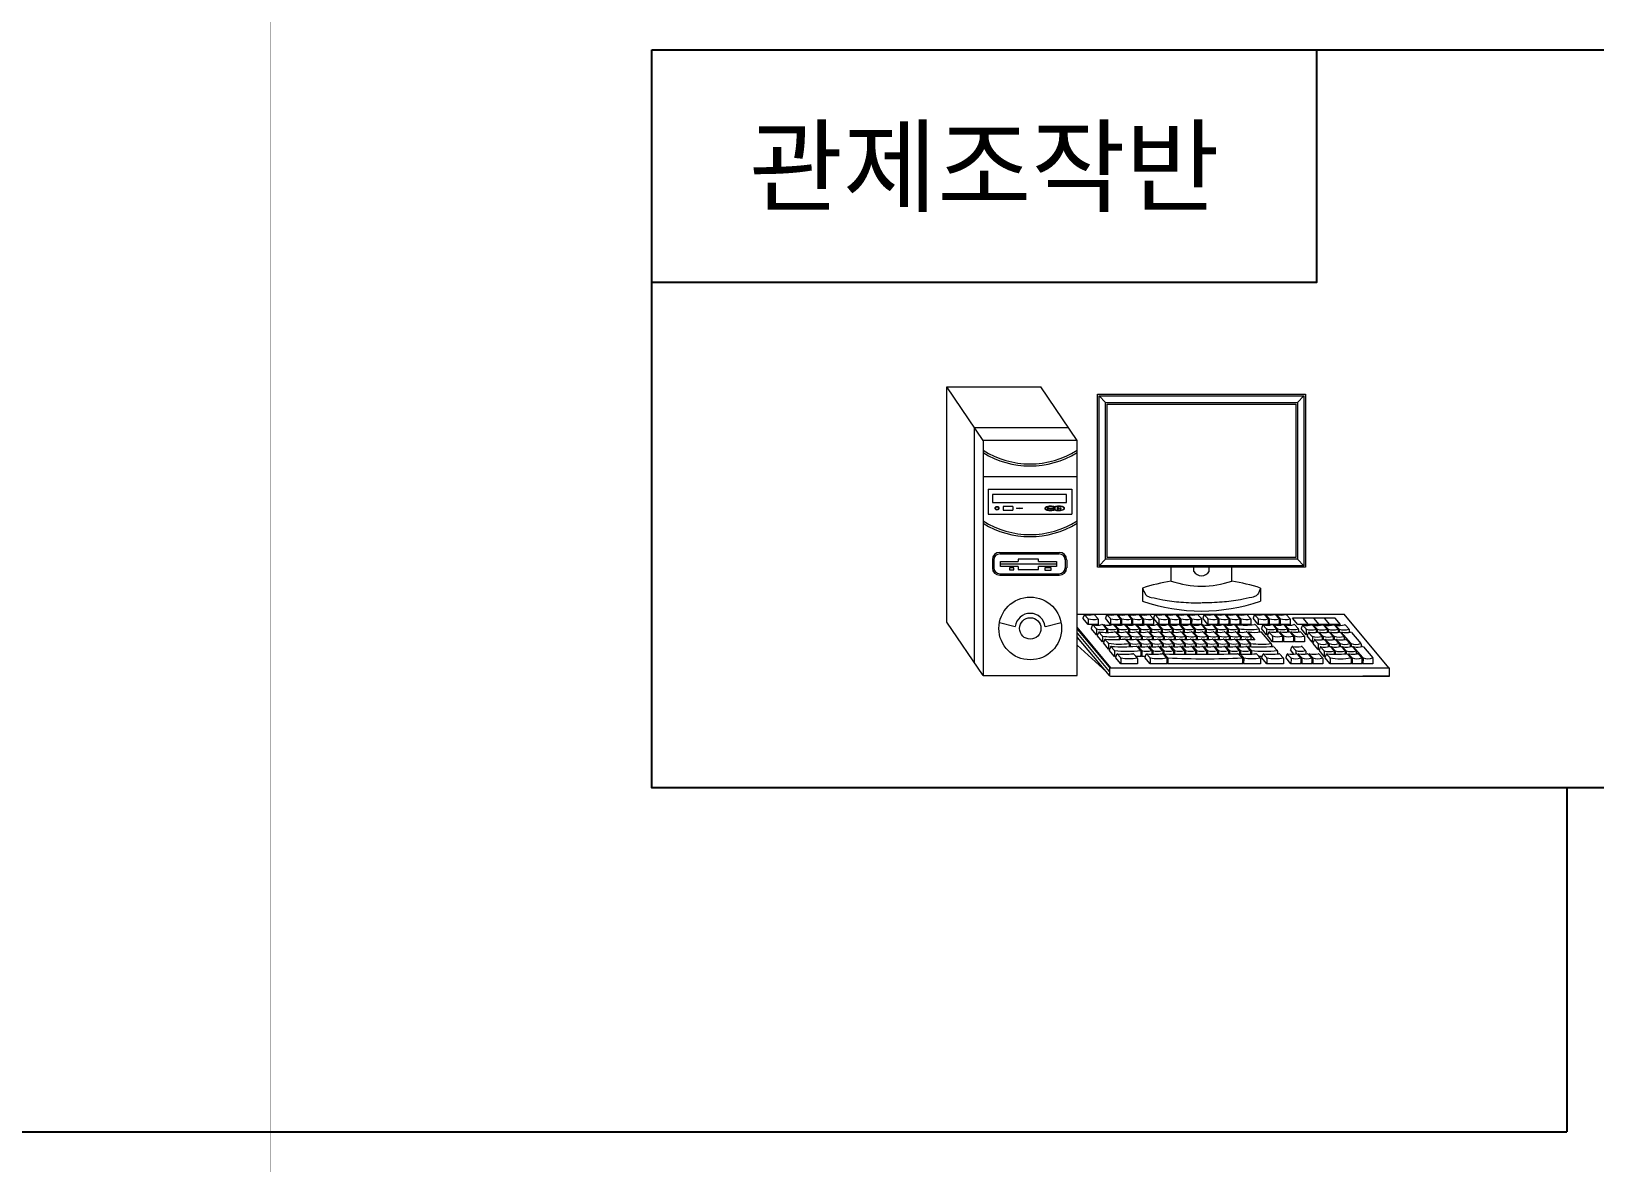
# Model space of a CAD drawing. Header units: millimetres. Extents: x 6936 to 151718, y -102387 to -11312.
# Drawn here: x 86482 to 103990, y -32284 to -19616 of the extents above; entities that cross this region are included whole.
import ezdxf
from ezdxf.enums import TextEntityAlignment as Align

# ---------------------------------------------------------------- set-up
doc = ezdxf.new("R2010")
doc.units = ezdxf.units.MM
doc.layers.add('TN-LINE', color=7, linetype='Continuous')
doc.layers.add('TN-TEXT', color=3, linetype='Continuous')
doc.layers.add('TN-LINE1', color=1, linetype='Continuous', lineweight=9)
doc.styles.add('STYLE1', font='GulimChe.ttf')

msp = doc.modelspace()

# ---------------------------------------------------------------- linework, layer by layer
at = {"layer": 'TN-LINE', "color": 1}
for p in [(103678, -28087), (53248, -31940)]:
    msp.add_line(p, (103678, -31940), dxfattribs=at)
at = {"layer": 'TN-LINE', "ltscale": 10000, "const_width": 1}
msp.add_lwpolyline([(100154, -12468), (117665, -12468), (117665, -39390), (89158, -39390), (89158, -12468), (90295, -12468)], dxfattribs=at)
at = {"layer": 'TN-LINE'}
for points in [[(93433, -19825), (113924, -19825), (113924, -28087), (93433, -28087)], [(93433, -19825), (100875, -19825), (100875, -22430), (93433, -22430)]]:
    msp.add_lwpolyline(points, close=True, dxfattribs=at)
at = {"layer": 'TN-LINE1'}
for p, q in [((97140, -24196), (96735, -23597)), ((96735, -23597), (97789, -23597)), ((96735, -26230), (96735, -23597)), ((98193, -24196), (97789, -23597)), ((98441, -23698), (98513, -23771)), ((100661, -23771), (100734, -23698)), ((97043, -26686), (97043, -24052)), ((97043, -24052), (98096, -24052)), ((97140, -24196), (97140, -26830)), ((98193, -24196), (97140, -24196)), ((98193, -26830), (98193, -24196)), ((97140, -24600), (98193, -24600)), ((97198, -24744), (98134, -24744)), ((97198, -24744), (97198, -25021)), ((98075, -24804), (97245, -24804)), ((97245, -24804), (97245, -24890)), ((98075, -24890), (98075, -24804)), ((98134, -24744), (98134, -25021)), ((97198, -25021), (98134, -25021)), ((97245, -24890), (98075, -24890)), ((97475, -24938), (97367, -24938)), ((97367, -24938), (97367, -24977)), ((97367, -24977), (97475, -24977)), ((97475, -24938), (97475, -24977)), ((97874, -24949), (97859, -24949)), ((97859, -24949), (97859, -24968)), ((97859, -24968), (97874, -24968)), ((97874, -24949), (97874, -24968)), ((97888, -24951), (97888, -24966)), ((97888, -24951), (97901, -24958)), ((97888, -24966), (97901, -24958)), ((97908, -24951), (97908, -24966)), ((97908, -24951), (97921, -24958)), ((97908, -24966), (97921, -24958)), ((97924, -24949), (97921, -24949)), ((97921, -24949), (97921, -24968)), ((97924, -24968), (97921, -24968)), ((97924, -24949), (97924, -24968)), ((97941, -24945), (97941, -24970)), ((97944, -24945), (97944, -24970)), ((97986, -24949), (97971, -24949)), ((97971, -24949), (97971, -24968)), ((97971, -24968), (97986, -24968)), ((97986, -24949), (97986, -24968)), ((98002, -24962), (98010, -24949)), ((98002, -24962), (98017, -24962)), ((98002, -24965), (98017, -24965)), ((98002, -24965), (98002, -24968)), ((98002, -24968), (98017, -24968)), ((98017, -24962), (98010, -24949)), ((98017, -24965), (98017, -24968)), ((97245, -25533), (97245, -25623)), ((97262, -25533), (97262, -25623)), ((97327, -25451), (97994, -25451)), ((97327, -25467), (97994, -25467)), ((97335, -25551), (97535, -25551)), ((97335, -25609), (97335, -25551)), ((97763, -25528), (97535, -25528)), ((97535, -25528), (97535, -25551)), ((97763, -25551), (97763, -25528)), ((97763, -25551), (97964, -25551)), ((97964, -25551), (97964, -25609)), ((98060, -25533), (98060, -25623)), ((98077, -25533), (98077, -25623)), ((98441, -25599), (98513, -25527)), ((100661, -25527), (100734, -25599)), ((97327, -25689), (97994, -25689)), ((97327, -25706), (97994, -25706)), ((97335, -25580), (97964, -25580)), ((97535, -25609), (97335, -25609)), ((97436, -25625), (97436, -25645)), ((97484, -25625), (97436, -25625)), ((97436, -25645), (97484, -25645)), ((97484, -25645), (97484, -25625)), ((97535, -25609), (97535, -25642)), ((97535, -25642), (97763, -25642)), ((97964, -25609), (97763, -25609)), ((97763, -25642), (97763, -25609)), ((97833, -25622), (97833, -25651)), ((97902, -25622), (97833, -25622)), ((97833, -25651), (97902, -25651)), ((97902, -25651), (97902, -25622)), ((99248, -25772), (99248, -25617)), ((99500, -25663), (99500, -25617)), ((99674, -25663), (99674, -25617)), ((99926, -25772), (99926, -25617)), ((98927, -25850), (98927, -25997)), ((100248, -25850), (100248, -25997)), ((97140, -26830), (96735, -26230)), ((97325, -26236), (97501, -26280)), ((98014, -26240), (97838, -26282)), ((98193, -26143), (101184, -26143)), ((98271, -26155), (98259, -26187)), ((98317, -26258), (98259, -26187)), ((98314, -26189), (98276, -26149)), ((98317, -26197), (98317, -26258)), ((98428, -26258), (98317, -26258)), ((98387, -26149), (98425, -26191)), ((98428, -26199), (98428, -26258)), ((98522, -26155), (98510, -26187)), ((98568, -26258), (98510, -26187)), ((98566, -26189), (98527, -26149)), ((98569, -26197), (98568, -26258)), ((98680, -26258), (98568, -26258)), ((98638, -26149), (98677, -26191)), ((98645, -26155), (98644, -26156)), ((98688, -26189), (98650, -26149)), ((98680, -26199), (98680, -26258)), ((98691, -26258), (98680, -26244)), ((98692, -26197), (98691, -26258)), ((98803, -26258), (98691, -26258)), ((98761, -26149), (98799, -26191)), ((98768, -26155), (98767, -26156)), ((98811, -26189), (98773, -26149)), ((98803, -26199), (98803, -26258)), ((98814, -26258), (98803, -26244)), ((98815, -26197), (98814, -26258)), ((98926, -26258), (98814, -26258)), ((98884, -26149), (98922, -26191)), ((98891, -26155), (98890, -26156)), ((98934, -26189), (98896, -26149)), ((98926, -26199), (98926, -26258)), ((98937, -26258), (98926, -26244)), ((98938, -26197), (98937, -26258)), ((99048, -26258), (98937, -26258)), ((99007, -26149), (99045, -26191)), ((99048, -26199), (99048, -26258)), ((99061, -26155), (99050, -26187)), ((99108, -26258), (99050, -26187)), ((99105, -26189), (99067, -26149)), ((99108, -26197), (99108, -26258)), ((99219, -26258), (99108, -26258)), ((99178, -26149), (99216, -26191)), ((99184, -26155), (99184, -26156)), ((99228, -26189), (99190, -26149)), ((99219, -26199), (99219, -26258)), ((99231, -26258), (99219, -26244)), ((99231, -26197), (99231, -26258)), ((99342, -26258), (99231, -26258)), ((99301, -26149), (99339, -26191)), ((99307, -26155), (99307, -26156)), ((99351, -26189), (99313, -26149)), ((99342, -26199), (99342, -26258)), ((99354, -26258), (99342, -26244)), ((99354, -26197), (99354, -26258)), ((99465, -26258), (99354, -26258)), ((99423, -26149), (99462, -26191)), ((99430, -26155), (99430, -26156)), ((99474, -26189), (99436, -26149)), ((99465, -26199), (99465, -26258)), ((99476, -26258), (99465, -26244)), ((99477, -26197), (99476, -26258)), ((99588, -26258), (99476, -26258)), ((99546, -26149), (99585, -26191)), ((99588, -26199), (99588, -26258)), ((99612, -26155), (99600, -26187)), ((99658, -26258), (99600, -26187)), ((99656, -26189), (99617, -26149)), ((99659, -26197), (99658, -26258)), ((99770, -26258), (99658, -26258)), ((99728, -26149), (99767, -26191)), ((99735, -26155), (99735, -26156)), ((99779, -26189), (99740, -26149)), ((99770, -26199), (99770, -26258)), ((99781, -26258), (99770, -26244)), ((99782, -26197), (99781, -26258)), ((99893, -26258), (99781, -26258)), ((99851, -26149), (99890, -26191)), ((99858, -26155), (99858, -26156)), ((99902, -26189), (99863, -26149)), ((99893, -26199), (99893, -26258)), ((99904, -26258), (99893, -26244)), ((99905, -26197), (99904, -26258)), ((100016, -26258), (99904, -26258)), ((99974, -26149), (100013, -26191)), ((99981, -26155), (99980, -26156)), ((100024, -26189), (99986, -26149)), ((100016, -26199), (100016, -26258)), ((100027, -26258), (100016, -26244)), ((100028, -26197), (100027, -26258)), ((100139, -26258), (100027, -26258)), ((100097, -26149), (100135, -26191)), ((100139, -26199), (100139, -26258)), ((100176, -26155), (100164, -26187)), ((100222, -26258), (100164, -26187)), ((100220, -26189), (100181, -26149)), ((100223, -26198), (100222, -26258)), ((100334, -26258), (100222, -26258)), ((100292, -26149), (100331, -26191)), ((100299, -26155), (100299, -26156)), ((100343, -26189), (100304, -26149)), ((100334, -26199), (100334, -26258)), ((100345, -26258), (100334, -26244)), ((100346, -26198), (100345, -26258)), ((100457, -26258), (100345, -26258)), ((100415, -26149), (100454, -26191)), ((100422, -26155), (100422, -26156)), ((100466, -26189), (100427, -26149)), ((100457, -26199), (100457, -26258)), ((100468, -26258), (100457, -26244)), ((100469, -26198), (100468, -26258)), ((100580, -26258), (100468, -26258)), ((100538, -26149), (100577, -26191)), ((100580, -26199), (100580, -26258)), ((100664, -26258), (100606, -26187)), ((101085, -26187), (100606, -26187)), ((101143, -26258), (100664, -26258)), ((100784, -26258), (100726, -26187)), ((100903, -26258), (100845, -26187)), ((101023, -26258), (100965, -26187)), ((101143, -26258), (101085, -26187)), ((101684, -26742), (101184, -26143)), ((98572, -26742), (98193, -26289)), ((98193, -26309), (98196, -26309)), ((98193, -26355), (98196, -26356)), ((98193, -26400), (98194, -26400)), ((98556, -26830), (98200, -26404)), ((98556, -26737), (98202, -26313)), ((98556, -26784), (98202, -26360)), ((98364, -26269), (98352, -26301)), ((98410, -26372), (98352, -26301)), ((98408, -26303), (98369, -26262)), ((98411, -26311), (98410, -26372)), ((98424, -26372), (98410, -26372)), ((98432, -26350), (98420, -26382)), ((98478, -26453), (98420, -26382)), ((98476, -26384), (98437, -26344)), ((98479, -26392), (98478, -26453)), ((98480, -26263), (98519, -26304)), ((98487, -26269), (98487, -26270)), ((98500, -26431), (98488, -26463)), ((98531, -26303), (98492, -26262)), ((98544, -26465), (98505, -26425)), ((98522, -26312), (98522, -26346)), ((98534, -26311), (98533, -26346)), ((98603, -26263), (98642, -26304)), ((98610, -26269), (98609, -26270)), ((98653, -26303), (98615, -26262)), ((98625, -26344), (98663, -26385)), ((98674, -26384), (98636, -26344)), ((98645, -26312), (98645, -26342)), ((98657, -26311), (98656, -26344)), ((98666, -26393), (98666, -26426)), ((98678, -26392), (98677, -26425)), ((98726, -26263), (98764, -26304)), ((98733, -26269), (98732, -26270)), ((98736, -26425), (98775, -26466)), ((98776, -26303), (98738, -26262)), ((98742, -26431), (98742, -26432)), ((98747, -26344), (98785, -26385)), ((98786, -26465), (98748, -26425)), ((98754, -26350), (98753, -26351)), ((98797, -26384), (98759, -26344)), ((98768, -26312), (98768, -26342)), ((98780, -26311), (98779, -26344)), ((98789, -26393), (98789, -26427)), ((98801, -26392), (98800, -26427)), ((98849, -26263), (98887, -26304)), ((98856, -26269), (98855, -26270)), ((98859, -26425), (98897, -26466)), ((98899, -26303), (98861, -26262)), ((98865, -26431), (98865, -26432)), ((98870, -26344), (98908, -26385)), ((98909, -26465), (98871, -26425)), ((98877, -26350), (98876, -26351)), ((98920, -26384), (98882, -26344)), ((98891, -26312), (98891, -26342)), ((98903, -26311), (98902, -26344)), ((98911, -26393), (98911, -26427)), ((98924, -26392), (98923, -26427)), ((98972, -26263), (99010, -26304)), ((98979, -26269), (98978, -26270)), ((98982, -26425), (99020, -26466)), ((99022, -26303), (98984, -26262)), ((98988, -26431), (98988, -26432)), ((98993, -26344), (99031, -26385)), ((99032, -26465), (98994, -26425)), ((98999, -26350), (98999, -26351)), ((99043, -26384), (99005, -26344)), ((99013, -26312), (99013, -26342)), ((99025, -26311), (99025, -26344)), ((99034, -26393), (99034, -26427)), ((99046, -26392), (99046, -26427)), ((99095, -26263), (99133, -26304)), ((99101, -26269), (99101, -26270)), ((99104, -26425), (99143, -26466)), ((99145, -26303), (99107, -26262)), ((99111, -26431), (99111, -26432)), ((99116, -26344), (99154, -26385)), ((99155, -26465), (99117, -26425)), ((99122, -26350), (99122, -26351)), ((99166, -26384), (99128, -26344)), ((99136, -26312), (99136, -26342)), ((99148, -26311), (99148, -26344)), ((99157, -26393), (99157, -26427)), ((99169, -26392), (99169, -26427)), ((99218, -26263), (99256, -26304)), ((99224, -26269), (99224, -26270)), ((99227, -26425), (99266, -26466)), ((99268, -26303), (99230, -26262)), ((99234, -26431), (99234, -26432)), ((99239, -26344), (99277, -26385)), ((99278, -26465), (99239, -26425)), ((99245, -26350), (99245, -26351)), ((99289, -26384), (99251, -26344)), ((99259, -26312), (99259, -26342)), ((99271, -26311), (99271, -26344)), ((99280, -26393), (99280, -26427)), ((99292, -26392), (99292, -26427)), ((99341, -26263), (99379, -26304)), ((99347, -26269), (99347, -26270)), ((99350, -26425), (99389, -26466)), ((99391, -26303), (99353, -26262)), ((99357, -26431), (99357, -26432)), ((99361, -26344), (99400, -26385)), ((99401, -26465), (99362, -26425)), ((99368, -26350), (99368, -26351)), ((99412, -26384), (99374, -26344)), ((99382, -26312), (99382, -26342)), ((99394, -26311), (99394, -26344)), ((99403, -26393), (99403, -26427)), ((99415, -26392), (99415, -26427)), ((99463, -26263), (99502, -26304)), ((99470, -26269), (99470, -26270)), ((99473, -26425), (99512, -26466)), ((99514, -26303), (99475, -26262)), ((99480, -26431), (99479, -26432)), ((99484, -26344), (99523, -26385)), ((99523, -26465), (99485, -26425)), ((99491, -26350), (99491, -26351)), ((99535, -26384), (99496, -26344)), ((99505, -26312), (99505, -26342)), ((99517, -26311), (99517, -26344)), ((99526, -26393), (99526, -26427)), ((99538, -26392), (99538, -26427)), ((99586, -26263), (99625, -26304)), ((99593, -26269), (99593, -26270)), ((99596, -26425), (99634, -26466)), ((99637, -26303), (99598, -26262)), ((99603, -26431), (99602, -26432)), ((99607, -26344), (99646, -26385)), ((99646, -26465), (99608, -26425)), ((99614, -26350), (99614, -26351)), ((99658, -26384), (99619, -26344)), ((99628, -26312), (99628, -26342)), ((99640, -26311), (99640, -26344)), ((99649, -26393), (99649, -26427)), ((99661, -26392), (99660, -26427)), ((99709, -26263), (99748, -26304)), ((99716, -26269), (99716, -26270)), ((99719, -26425), (99757, -26466)), ((99760, -26303), (99721, -26262)), ((99726, -26431), (99725, -26432)), ((99730, -26344), (99769, -26385)), ((99769, -26465), (99731, -26425)), ((99737, -26350), (99736, -26351)), ((99780, -26384), (99742, -26344)), ((99751, -26312), (99751, -26342)), ((99763, -26311), (99762, -26344)), ((99772, -26393), (99772, -26427)), ((99784, -26392), (99783, -26427)), ((99832, -26263), (99870, -26304)), ((99839, -26269), (99838, -26270)), ((99842, -26425), (99880, -26466)), ((99882, -26303), (99844, -26262)), ((99849, -26431), (99848, -26432)), ((99853, -26344), (99891, -26385)), ((99892, -26465), (99854, -26425)), ((99860, -26350), (99859, -26351)), ((99903, -26384), (99865, -26344)), ((99874, -26312), (99874, -26342)), ((99886, -26311), (99885, -26344)), ((99895, -26393), (99895, -26427)), ((99907, -26392), (99906, -26427)), ((99955, -26263), (99993, -26304)), ((99962, -26269), (99961, -26270)), ((99965, -26425), (100003, -26466)), ((100005, -26303), (99967, -26262)), ((99971, -26431), (99971, -26432)), ((99976, -26344), (100014, -26385)), ((100015, -26465), (99977, -26425)), ((99983, -26350), (99982, -26351)), ((100026, -26384), (99988, -26344)), ((99997, -26312), (99997, -26342)), ((100009, -26311), (100008, -26344)), ((100018, -26393), (100018, -26427)), ((100030, -26392), (100029, -26427)), ((100088, -26425), (100126, -26466)), ((100134, -26466), (100096, -26426)), ((100099, -26344), (100137, -26385)), ((100107, -26350), (100106, -26352)), ((100185, -26427), (100112, -26344)), ((100140, -26393), (100140, -26426)), ((100192, -26263), (100230, -26304)), ((100234, -26312), (100234, -26343)), ((100269, -26269), (100257, -26301)), ((100315, -26372), (100257, -26301)), ((100367, -26469), (100259, -26345)), ((100312, -26303), (100274, -26262)), ((100316, -26311), (100315, -26372)), ((100327, -26372), (100315, -26372)), ((100336, -26349), (100324, -26381)), ((100382, -26452), (100324, -26381)), ((100379, -26382), (100341, -26342)), ((100383, -26391), (100382, -26452)), ((100385, -26263), (100423, -26304)), ((100392, -26269), (100391, -26270)), ((100435, -26303), (100397, -26262)), ((100427, -26312), (100427, -26342)), ((100439, -26311), (100438, -26340)), ((100452, -26343), (100490, -26384)), ((100459, -26349), (100458, -26350)), ((100502, -26382), (100464, -26342)), ((100493, -26392), (100493, -26452)), ((100505, -26391), (100505, -26452)), ((100508, -26263), (100546, -26304)), ((100515, -26269), (100514, -26270)), ((100558, -26303), (100520, -26262)), ((100549, -26312), (100549, -26342)), ((100561, -26311), (100561, -26340)), ((100575, -26343), (100613, -26384)), ((100581, -26349), (100581, -26350)), ((100625, -26382), (100587, -26342)), ((100616, -26392), (100616, -26452)), ((100628, -26391), (100628, -26452)), ((100631, -26263), (100669, -26304)), ((100672, -26312), (100672, -26342)), ((100698, -26343), (100736, -26384)), ((100713, -26272), (100701, -26304)), ((100759, -26375), (100701, -26304)), ((100757, -26306), (100718, -26265)), ((100739, -26392), (100739, -26452)), ((100760, -26314), (100759, -26375)), ((100773, -26375), (100759, -26375)), ((100781, -26353), (100769, -26385)), ((100827, -26456), (100769, -26385)), ((100824, -26387), (100786, -26346)), ((100828, -26395), (100827, -26456)), ((100829, -26266), (100867, -26307)), ((100836, -26272), (100835, -26273)), ((100847, -26433), (100835, -26465)), ((100879, -26306), (100841, -26265)), ((100890, -26467), (100852, -26427)), ((100871, -26315), (100871, -26346)), ((100883, -26314), (100882, -26344)), ((100897, -26347), (100935, -26388)), ((100904, -26353), (100903, -26354)), ((100947, -26387), (100909, -26346)), ((100939, -26396), (100939, -26426)), ((100951, -26395), (100950, -26424)), ((100952, -26266), (100990, -26307)), ((100959, -26272), (100958, -26273)), ((100963, -26428), (101001, -26469)), ((101002, -26306), (100964, -26265)), ((100970, -26433), (100969, -26434)), ((101013, -26467), (100975, -26427)), ((100994, -26315), (100994, -26346)), ((101006, -26314), (101005, -26344)), ((101020, -26347), (101058, -26388)), ((101027, -26353), (101026, -26354)), ((101070, -26387), (101032, -26346)), ((101061, -26396), (101061, -26426)), ((101073, -26395), (101073, -26424)), ((101075, -26266), (101113, -26307)), ((101082, -26272), (101081, -26273)), ((101086, -26428), (101124, -26469)), ((101125, -26306), (101087, -26265)), ((101093, -26433), (101092, -26434)), ((101136, -26467), (101098, -26427)), ((101116, -26315), (101116, -26346)), ((101129, -26314), (101128, -26344)), ((101143, -26347), (101181, -26388)), ((101149, -26353), (101149, -26354)), ((101149, -26353), (101149, -26354)), ((101259, -26467), (101155, -26346)), ((101184, -26396), (101184, -26426)), ((101198, -26266), (101236, -26307)), ((101209, -26428), (101247, -26469)), ((101239, -26315), (101239, -26346)), ((101266, -26347), (101370, -26469)), ((98193, -26491), (98522, -26789)), ((98492, -26453), (98478, -26453)), ((98546, -26534), (98488, -26463)), ((98547, -26473), (98546, -26534)), ((98558, -26534), (98546, -26534)), ((98566, -26512), (98554, -26544)), ((98612, -26615), (98554, -26544)), ((98610, -26545), (98571, -26505)), ((98613, -26554), (98612, -26615)), ((98636, -26595), (98624, -26627)), ((98679, -26629), (98641, -26588)), ((98778, -26475), (98778, -26506)), ((98789, -26473), (98789, -26506)), ((98828, -26589), (98867, -26630)), ((98865, -26506), (98903, -26547)), ((98871, -26512), (98871, -26512)), ((98915, -26545), (98876, -26505)), ((98900, -26475), (98900, -26506)), ((98906, -26555), (98906, -26615)), ((98917, -26615), (98906, -26602)), ((98912, -26473), (98912, -26507)), ((98918, -26554), (98917, -26615)), ((98965, -26595), (98953, -26627)), ((99008, -26629), (98970, -26588)), ((98987, -26506), (99025, -26547)), ((98994, -26512), (98993, -26513)), ((99037, -26545), (98999, -26505)), ((99023, -26475), (99023, -26506)), ((99029, -26555), (99029, -26591)), ((99035, -26473), (99035, -26507)), ((99041, -26554), (99040, -26591)), ((99110, -26506), (99148, -26547)), ((99117, -26512), (99116, -26513)), ((99160, -26545), (99122, -26505)), ((99146, -26475), (99146, -26506)), ((99152, -26555), (99152, -26586)), ((99157, -26589), (99196, -26630)), ((99158, -26473), (99158, -26507)), ((99164, -26554), (99163, -26595)), ((99163, -26595), (99163, -26595)), ((99207, -26629), (99169, -26588)), ((99233, -26506), (99271, -26547)), ((99240, -26512), (99239, -26513)), ((99283, -26545), (99245, -26505)), ((99269, -26475), (99269, -26506)), ((99274, -26555), (99274, -26589)), ((99281, -26473), (99281, -26507)), ((99286, -26554), (99286, -26589)), ((99356, -26506), (99394, -26547)), ((99362, -26512), (99362, -26513)), ((99406, -26545), (99368, -26505)), ((99392, -26475), (99392, -26506)), ((99397, -26555), (99397, -26590)), ((99404, -26473), (99404, -26507)), ((99409, -26554), (99409, -26590)), ((99479, -26506), (99517, -26547)), ((99485, -26512), (99485, -26513)), ((99529, -26545), (99491, -26505)), ((99515, -26475), (99515, -26506)), ((99520, -26555), (99520, -26591)), ((99527, -26473), (99526, -26507)), ((99532, -26554), (99532, -26591)), ((99602, -26506), (99640, -26547)), ((99608, -26512), (99608, -26513)), ((99652, -26545), (99614, -26505)), ((99638, -26475), (99638, -26506)), ((99643, -26555), (99643, -26591)), ((99650, -26473), (99649, -26507)), ((99655, -26554), (99655, -26591)), ((99724, -26506), (99763, -26547)), ((99731, -26512), (99731, -26513)), ((99775, -26545), (99736, -26505)), ((99761, -26475), (99761, -26506)), ((99766, -26555), (99766, -26590)), ((99773, -26473), (99772, -26507)), ((99778, -26554), (99778, -26590)), ((99847, -26506), (99886, -26547)), ((99854, -26512), (99854, -26513)), ((99898, -26545), (99859, -26505)), ((99883, -26475), (99883, -26506)), ((99889, -26555), (99889, -26588)), ((99895, -26473), (99895, -26507)), ((99901, -26554), (99901, -26588)), ((99970, -26506), (100009, -26547)), ((99977, -26512), (99977, -26513)), ((100021, -26545), (99982, -26505)), ((100002, -26589), (100041, -26630)), ((100006, -26475), (100006, -26506)), ((100012, -26595), (100011, -26598)), ((100012, -26555), (100012, -26596)), ((100018, -26473), (100018, -26507)), ((100056, -26629), (100018, -26588)), ((100024, -26554), (100023, -26587)), ((100093, -26506), (100132, -26547)), ((100100, -26512), (100099, -26513)), ((100143, -26545), (100105, -26505)), ((100129, -26475), (100129, -26505)), ((100135, -26555), (100135, -26590)), ((100137, -26475), (100137, -26505)), ((100147, -26554), (100146, -26590)), ((100205, -26589), (100243, -26630)), ((100272, -26595), (100260, -26627)), ((100316, -26629), (100277, -26588)), ((100370, -26477), (100370, -26503)), ((100493, -26452), (100382, -26452)), ((100395, -26506), (100434, -26547)), ((100437, -26555), (100437, -26587)), ((100465, -26589), (100503, -26630)), ((100505, -26452), (100493, -26438)), ((100616, -26452), (100505, -26452)), ((100542, -26595), (100530, -26627)), ((100585, -26629), (100547, -26589)), ((100596, -26511), (100585, -26543)), ((100622, -26590), (100585, -26543)), ((100640, -26545), (100602, -26505)), ((100628, -26452), (100616, -26438)), ((100739, -26452), (100628, -26452)), ((100643, -26554), (100643, -26586)), ((100658, -26589), (100696, -26630)), ((100665, -26595), (100664, -26596)), ((100708, -26629), (100670, -26589)), ((100713, -26506), (100751, -26547)), ((100754, -26555), (100754, -26588)), ((100781, -26589), (100819, -26630)), ((100787, -26595), (100787, -26596)), ((100831, -26629), (100793, -26589)), ((100838, -26456), (100827, -26456)), ((100893, -26536), (100835, -26465)), ((100894, -26476), (100893, -26536)), ((100906, -26536), (100893, -26536)), ((100915, -26514), (100903, -26546)), ((100961, -26617), (100903, -26546)), ((100904, -26589), (100942, -26630)), ((100958, -26548), (100920, -26508)), ((100961, -26557), (100961, -26617)), ((100981, -26595), (100969, -26627)), ((101024, -26629), (100986, -26589)), ((101005, -26477), (101005, -26508)), ((101017, -26476), (101016, -26506)), ((101031, -26509), (101069, -26550)), ((101037, -26514), (101037, -26515)), ((101081, -26548), (101043, -26508)), ((101072, -26558), (101072, -26588)), ((101084, -26557), (101084, -26586)), ((101127, -26477), (101127, -26508)), ((101139, -26476), (101139, -26506)), ((101154, -26509), (101192, -26550)), ((101160, -26514), (101160, -26515)), ((101204, -26548), (101166, -26508)), ((101195, -26558), (101195, -26588)), ((101207, -26557), (101207, -26586)), ((101220, -26589), (101258, -26630)), ((101226, -26595), (101226, -26596)), ((101270, -26629), (101232, -26589)), ((101250, -26477), (101250, -26508)), ((101262, -26476), (101262, -26506)), ((101277, -26509), (101315, -26550)), ((101283, -26514), (101283, -26515)), ((101283, -26514), (101283, -26515)), ((101393, -26629), (101289, -26508)), ((101318, -26558), (101318, -26588)), ((101343, -26589), (101381, -26630)), ((101373, -26477), (101373, -26508)), ((101399, -26509), (101504, -26630)), ((98560, -26833), (98560, -26740)), ((98566, -26742), (101692, -26742)), ((98628, -26615), (98612, -26615)), ((98682, -26698), (98624, -26627)), ((98682, -26637), (98682, -26698)), ((98870, -26698), (98682, -26698)), ((98906, -26615), (98852, -26615)), ((98870, -26638), (98870, -26698)), ((98957, -26615), (98917, -26615)), ((99011, -26698), (98953, -26627)), ((99012, -26637), (99011, -26698)), ((99199, -26698), (99011, -26698)), ((99199, -26638), (99199, -26698)), ((99210, -26698), (99199, -26685)), ((99210, -26637), (99210, -26698)), ((100044, -26698), (99210, -26698)), ((100044, -26638), (100044, -26698)), ((100058, -26698), (100044, -26680)), ((100059, -26637), (100058, -26698)), ((100246, -26698), (100058, -26698)), ((100265, -26615), (100229, -26615)), ((100246, -26638), (100246, -26698)), ((100318, -26698), (100260, -26627)), ((100319, -26637), (100318, -26698)), ((100506, -26698), (100318, -26698)), ((100506, -26638), (100506, -26698)), ((100588, -26698), (100530, -26627)), ((100589, -26637), (100588, -26698)), ((100699, -26698), (100588, -26698)), ((100699, -26638), (100699, -26698)), ((100711, -26698), (100699, -26684)), ((100712, -26637), (100711, -26698)), ((100822, -26698), (100711, -26698)), ((100822, -26638), (100822, -26698)), ((100834, -26698), (100822, -26684)), ((100834, -26637), (100834, -26698)), ((100945, -26698), (100834, -26698)), ((100945, -26638), (100945, -26698)), ((100972, -26617), (100961, -26617)), ((101027, -26698), (100969, -26627)), ((101027, -26637), (101027, -26698)), ((101261, -26698), (101027, -26698)), ((101261, -26638), (101261, -26698)), ((101273, -26698), (101261, -26684)), ((101273, -26637), (101273, -26698)), ((101384, -26698), (101273, -26698)), ((101384, -26638), (101384, -26698)), ((101395, -26698), (101384, -26684)), ((101396, -26637), (101395, -26698)), ((101507, -26698), (101395, -26698)), ((101507, -26638), (101507, -26698)), ((101692, -26835), (101692, -26742)), ((97140, -26830), (98193, -26830)), ((98566, -26835), (101692, -26835)), ((101692, -26835), (101395, -26835))]:
    msp.add_line(p, q, dxfattribs=at)
for points in [[(98423, -23680), (100752, -23680), (100752, -25617), (98423, -25617)], [(98441, -23698), (100734, -23698), (100734, -25599), (98441, -25599)], [(98513, -23771), (100661, -23771), (100661, -25527), (98513, -25527)], [(98531, -23789), (100643, -23789), (100643, -25509), (98531, -25509)]]:
    msp.add_lwpolyline(points, close=True, dxfattribs=at)
for points in [[(98927, -25850, 0.077721), (98961, -25922, 0.162967), (98992, -25945, 0.028298), (99023, -25954, 0.006863), (99153, -25980, 0.026208), (99357, -26007, 0.023954), (99583, -26015)], [(100248, -25850, -0.077721), (100213, -25922, -0.162967), (100182, -25945, -0.028298), (100151, -25954, -0.006863), (100022, -25980, -0.026208), (99817, -26007, -0.023954), (99591, -26015)]]:
    msp.add_lwpolyline(points, format="xyb", dxfattribs=at)
for centre, radius in [((97297, -24956), 20.9), ((97297, -24956), 16.3), ((97669, -26302), 351), ((97669, -26302), 120)]:
    msp.add_circle(centre, radius, dxfattribs=at)
for centre, radius, start, end in [((97667, -23485), 975, 237.2835, 302.7165), ((97667, -23475), 1007, 238.4783, 301.5217), ((97667, -24276), 975, 237.2835, 302.7165), ((97667, -24266), 1007, 238.4783, 301.5217), ((97327, -25533), 82.3, 90, 180), ((97327, -25533), 65.8, 90, 180), ((97994, -25533), 82.3, 0, 90), ((97994, -25533), 65.8, 0, 90), ((97327, -25623), 82.3, 180, 270), ((97327, -25623), 65.8, 180, 270), ((97994, -25623), 65.8, 270, 0), ((97994, -25623), 82.3, 270, 0), ((99587, -25613), 100, 210.0135, 329.9865), ((99654, -28143), 2406, 99.7228, 107.6107), ((99587, -24797), 1032, 250.8227, 289.1773), ((99520, -28143), 2406, 72.3893, 80.2772), ((99587, -24056), 2051, 251.2144, 288.7856), ((97669, -26302), 169, 6.6715, 172.6145), ((98282, -26159), 12, 79.5524, 159.8986), ((98326, -25921), 231, 259.5524, 282.414), ((98306, -26197), 12, 359.3494, 43.5682), ((98373, -26020), 182, 251.8305, 287.2962), ((98375, -26273), 12, 79.5524, 159.8986), ((98378, -26158), 12, 43.0171, 102.414), ((98419, -26034), 231, 259.5524, 282.414), ((98416, -26199), 12, 0, 43.0171), ((98472, -26271), 12, 43.0171, 102.414), ((98498, -26273), 12, 79.5524, 159.8986), ((98542, -26034), 231, 259.5524, 282.414), ((98533, -26159), 12, 79.5524, 159.8986), ((98577, -25921), 231, 259.5524, 282.414), ((98557, -26197), 12, 359.3494, 43.5682), ((98624, -26020), 182, 251.8305, 287.2962), ((98594, -26271), 12, 43.0171, 102.414), ((98621, -26273), 12, 79.5524, 159.8986), ((98665, -26034), 231, 259.5524, 282.414), ((98629, -26158), 12, 43.0171, 102.414), ((98656, -26159), 12, 79.5524, 159.8986), ((98700, -25921), 231, 259.5524, 282.414), ((98668, -26199), 12, 0, 43.0171), ((98680, -26197), 12, 359.3494, 43.5682), ((98747, -26020), 182, 251.8305, 287.2962), ((98717, -26271), 12, 43.0171, 102.414), ((98744, -26273), 12, 79.5524, 159.8986), ((98788, -26034), 231, 259.5524, 282.414), ((98752, -26158), 12, 43.0171, 102.414), ((98779, -26159), 12, 79.5524, 159.8986), ((98823, -25921), 231, 259.5524, 282.414), ((98791, -26199), 12, 0, 43.0171), ((98803, -26197), 12, 359.3494, 43.5682), ((98870, -26020), 182, 251.8305, 287.2962), ((98840, -26271), 12, 43.0171, 102.414), ((98867, -26273), 12, 79.5524, 159.8986), ((98911, -26034), 231, 259.5524, 282.414), ((98875, -26158), 12, 43.0171, 102.414), ((98902, -26159), 12, 79.5524, 159.8986), ((98946, -25921), 231, 259.5524, 282.414), ((98914, -26199), 12, 0, 43.0171), ((98926, -26197), 12, 359.3494, 43.5682), ((98993, -26020), 182, 251.8305, 287.2962), ((98963, -26271), 12, 43.0171, 102.414), ((98990, -26273), 12, 79.5524, 159.8986), ((99034, -26034), 231, 259.5524, 282.414), ((98998, -26158), 12, 43.0171, 102.414), ((99036, -26199), 12, 0, 43.0171), ((99073, -26159), 12, 79.5524, 159.8986), ((99117, -25921), 231, 259.5524, 282.414), ((99086, -26271), 12, 43.0171, 102.414), ((99113, -26273), 12, 79.5524, 159.8986), ((99096, -26197), 12, 359.3494, 43.5682), ((99164, -26020), 182, 251.8305, 287.2962), ((99157, -26034), 231, 259.5524, 282.414), ((99169, -26158), 12, 43.0171, 102.414), ((99196, -26159), 12, 79.5524, 159.8986), ((99240, -25921), 231, 259.5524, 282.414), ((99209, -26271), 12, 43.0171, 102.414), ((99207, -26199), 12, 0, 43.0171), ((99236, -26273), 12, 79.5524, 159.8986), ((99219, -26197), 12, 359.3494, 43.5682), ((99287, -26020), 182, 251.8305, 287.2962), ((99280, -26034), 231, 259.5524, 282.414), ((99292, -26158), 12, 43.0171, 102.414), ((99319, -26159), 12, 79.5524, 159.8986), ((99363, -25921), 231, 259.5524, 282.414), ((99332, -26271), 12, 43.0171, 102.414), ((99330, -26199), 12, 0, 43.0171), ((99358, -26273), 12, 79.5524, 159.8986), ((99342, -26197), 12, 359.3494, 43.5682), ((99410, -26020), 182, 251.8305, 287.2962), ((99402, -26034), 231, 259.5524, 282.414), ((99415, -26158), 12, 43.0171, 102.414), ((99441, -26159), 12, 79.5524, 159.8986), ((99485, -25921), 231, 259.5524, 282.414), ((99455, -26271), 12, 43.0171, 102.414), ((99453, -26199), 12, 0, 43.0171), ((99481, -26273), 12, 79.5524, 159.8986), ((99465, -26197), 12, 359.3494, 43.5682), ((99533, -26020), 182, 251.8305, 287.2962), ((99525, -26034), 231, 259.5524, 282.414), ((99538, -26158), 12, 43.0171, 102.414), ((99578, -26271), 12, 43.0171, 102.414), ((99576, -26199), 12, 0, 43.0171), ((99604, -26273), 12, 79.5524, 159.8986), ((99648, -26034), 231, 259.5524, 282.414), ((99623, -26159), 12, 79.5524, 159.8986), ((99667, -25921), 231, 259.5524, 282.414), ((99647, -26197), 12, 359.3494, 43.5682), ((99715, -26020), 182, 251.8305, 287.2962), ((99700, -26271), 12, 43.0171, 102.414), ((99727, -26273), 12, 79.5524, 159.8986), ((99720, -26158), 12, 43.0171, 102.414), ((99771, -26034), 231, 259.5524, 282.414), ((99746, -26159), 12, 79.5524, 159.8986), ((99790, -25921), 231, 259.5524, 282.414), ((99758, -26199), 12, 0, 43.0171), ((99770, -26197), 12, 359.3494, 43.5682), ((99837, -26020), 182, 251.8305, 287.2962), ((99823, -26271), 12, 43.0171, 102.414), ((99850, -26273), 12, 79.5524, 159.8986), ((99842, -26158), 12, 43.0171, 102.414), ((99894, -26034), 231, 259.5524, 282.414), ((99869, -26159), 12, 79.5524, 159.8986), ((99913, -25921), 231, 259.5524, 282.414), ((99881, -26199), 12, 0, 43.0171), ((99893, -26197), 12, 359.3494, 43.5682), ((99960, -26020), 182, 251.8305, 287.2962), ((99946, -26271), 12, 43.0171, 102.414), ((99973, -26273), 12, 79.5524, 159.8986), ((99965, -26158), 12, 43.0171, 102.414), ((100069, -25109), 1155, 265.3376, 275.5421), ((99992, -26159), 12, 79.5524, 159.8986), ((100036, -25921), 231, 259.5524, 282.414), ((100004, -26199), 12, 0, 43.0171), ((100016, -26197), 12, 359.3494, 43.5682), ((100083, -26020), 182, 251.8305, 287.2962), ((100088, -26158), 12, 43.0171, 102.414), ((100127, -26199), 12, 0, 43.0171), ((100187, -26159), 12, 79.5524, 159.8986), ((100183, -26271), 12, 43.0171, 102.414), ((100231, -25921), 231, 259.5524, 282.414), ((100211, -26197), 12, 359.3494, 43.5682), ((100279, -26020), 182, 251.8305, 287.2962), ((100280, -26273), 12, 79.5524, 159.8986), ((100284, -26158), 12, 43.0171, 102.414), ((100324, -26034), 231, 259.5524, 282.414), ((100310, -26159), 12, 79.5524, 159.8986), ((100354, -25921), 231, 259.5524, 282.414), ((100322, -26199), 12, 0, 43.0171), ((100334, -26197), 12, 359.3494, 43.5682), ((100401, -26020), 182, 251.8305, 287.2962), ((100376, -26271), 12, 43.0171, 102.414), ((100403, -26273), 12, 79.5524, 159.8986), ((100406, -26158), 12, 43.0171, 102.414), ((100447, -26034), 231, 259.5524, 282.414), ((100433, -26159), 12, 79.5524, 159.8986), ((100477, -25921), 231, 259.5524, 282.414), ((100445, -26199), 12, 0, 43.0171), ((100457, -26197), 12, 359.3494, 43.5682), ((100524, -26020), 182, 251.8305, 287.2962), ((100499, -26271), 12, 43.0171, 102.414), ((100526, -26273), 12, 79.5524, 159.8986), ((100529, -26158), 12, 43.0171, 102.414), ((100570, -26034), 231, 259.5524, 282.414), ((100568, -26199), 12, 0, 43.0171), ((100622, -26271), 12, 43.0171, 102.414), ((98191, -26412), 12, 39.9156, 73.5897), ((98192, -26321), 12, 39.9156, 73.5897), ((98192, -26367), 12, 39.9156, 73.5897), ((98399, -26311), 12, 359.3494, 43.5682), ((98466, -26133), 182, 251.8305, 287.2962), ((98443, -26354), 12, 79.5524, 159.8986), ((98522, -25573), 773, 264.2951, 276.7759), ((98467, -26392), 12, 359.3494, 43.5682), ((98574, -25885), 511, 259.2039, 280.2798), ((98511, -26435), 12, 79.5524, 159.8986), ((98610, -25200), 1227, 265.4746, 275.3746), ((98510, -26312), 12, 0, 43.0171), ((98522, -26311), 12, 359.3494, 43.5682), ((98589, -26133), 182, 251.8305, 287.2962), ((98616, -26352), 12, 43.0171, 102.414), ((98642, -26354), 12, 79.5524, 159.8986), ((98633, -26312), 12, 0, 43.0171), ((98686, -26115), 231, 259.5524, 282.414), ((98645, -26311), 12, 359.3494, 43.5682), ((98712, -26133), 182, 251.8305, 287.2962), ((98654, -26393), 12, 0, 43.0171), ((98666, -26392), 12, 359.3494, 43.5682), ((98733, -26214), 182, 251.8305, 287.2962), ((98728, -26433), 12, 43.0171, 102.414), ((98738, -26352), 12, 43.0171, 102.414), ((98754, -26435), 12, 79.5524, 159.8986), ((98765, -26354), 12, 79.5524, 159.8986), ((98798, -26196), 231, 259.5524, 282.414), ((98756, -26312), 12, 0, 43.0171), ((98809, -26115), 231, 259.5524, 282.414), ((98768, -26311), 12, 359.3494, 43.5682), ((98835, -26133), 182, 251.8305, 287.2962), ((98777, -26393), 12, 0, 43.0171), ((98789, -26392), 12, 359.3494, 43.5682), ((98856, -26214), 182, 251.8305, 287.2962), ((98850, -26433), 12, 43.0171, 102.414), ((98861, -26352), 12, 43.0171, 102.414), ((98877, -26435), 12, 79.5524, 159.8986), ((98888, -26354), 12, 79.5524, 159.8986), ((98921, -26196), 231, 259.5524, 282.414), ((98879, -26312), 12, 0, 43.0171), ((98932, -26115), 231, 259.5524, 282.414), ((98891, -26311), 12, 359.3494, 43.5682), ((98958, -26133), 182, 251.8305, 287.2962), ((98900, -26393), 12, 0, 43.0171), ((98912, -26392), 12, 359.3494, 43.5682), ((98979, -26214), 182, 251.8305, 287.2962), ((98973, -26433), 12, 43.0171, 102.414), ((98984, -26352), 12, 43.0171, 102.414), ((99000, -26435), 12, 79.5524, 159.8986), ((99011, -26354), 12, 79.5524, 159.8986), ((99044, -26196), 231, 259.5524, 282.414), ((99001, -26312), 12, 0, 43.0171), ((99055, -26115), 231, 259.5524, 282.414), ((99013, -26311), 12, 359.3494, 43.5682), ((99081, -26133), 182, 251.8305, 287.2962), ((99022, -26393), 12, 0, 43.0171), ((99034, -26392), 12, 359.3494, 43.5682), ((99102, -26214), 182, 251.8305, 287.2962), ((99096, -26433), 12, 43.0171, 102.414), ((99107, -26352), 12, 43.0171, 102.414), ((99122, -26435), 12, 79.5524, 159.8986), ((99134, -26354), 12, 79.5524, 159.8986), ((99166, -26196), 231, 259.5524, 282.414), ((99124, -26312), 12, 0, 43.0171), ((99178, -26115), 231, 259.5524, 282.414), ((99136, -26311), 12, 359.3494, 43.5682), ((99204, -26133), 182, 251.8305, 287.2962), ((99145, -26393), 12, 0, 43.0171), ((99157, -26392), 12, 359.3494, 43.5682), ((99225, -26214), 182, 251.8305, 287.2962), ((99219, -26433), 12, 43.0171, 102.414), ((99230, -26352), 12, 43.0171, 102.414), ((99245, -26435), 12, 79.5524, 159.8986), ((99257, -26354), 12, 79.5524, 159.8986), ((99289, -26196), 231, 259.5524, 282.414), ((99247, -26312), 12, 0, 43.0171), ((99301, -26115), 231, 259.5524, 282.414), ((99259, -26311), 12, 359.3494, 43.5682), ((99327, -26133), 182, 251.8305, 287.2962), ((99268, -26393), 12, 0, 43.0171), ((99280, -26392), 12, 359.3494, 43.5682), ((99348, -26214), 182, 251.8305, 287.2962), ((99342, -26433), 12, 43.0171, 102.414), ((99353, -26352), 12, 43.0171, 102.414), ((99368, -26435), 12, 79.5524, 159.8986), ((99379, -26354), 12, 79.5524, 159.8986), ((99412, -26196), 231, 259.5524, 282.414), ((99370, -26312), 12, 0, 43.0171), ((99423, -26115), 231, 259.5524, 282.414), ((99382, -26311), 12, 359.3494, 43.5682), ((99450, -26133), 182, 251.8305, 287.2962), ((99391, -26393), 12, 0, 43.0171), ((99403, -26392), 12, 359.3494, 43.5682), ((99471, -26214), 182, 251.8305, 287.2962), ((99464, -26433), 12, 43.0171, 102.414), ((99476, -26352), 12, 43.0171, 102.414), ((99491, -26435), 12, 79.5524, 159.8986), ((99502, -26354), 12, 79.5524, 159.8986), ((99535, -26196), 231, 259.5524, 282.414), ((99493, -26312), 12, 0, 43.0171), ((99546, -26115), 231, 259.5524, 282.414), ((99505, -26311), 12, 359.3494, 43.5682), ((99573, -26133), 182, 251.8305, 287.2962), ((99514, -26393), 12, 0, 43.0171), ((99526, -26392), 12, 359.3494, 43.5682), ((99593, -26214), 182, 251.8305, 287.2962), ((99587, -26433), 12, 43.0171, 102.414), ((99599, -26352), 12, 43.0171, 102.414), ((99614, -26435), 12, 79.5524, 159.8986), ((99625, -26354), 12, 79.5524, 159.8986), ((99658, -26196), 231, 259.5524, 282.414), ((99616, -26312), 12, 0, 43.0171), ((99669, -26115), 231, 259.5524, 282.414), ((99628, -26311), 12, 359.3494, 43.5682), ((99695, -26133), 182, 251.8305, 287.2962), ((99637, -26393), 12, 0, 43.0171), ((99649, -26392), 12, 359.3494, 43.5682), ((99716, -26214), 182, 251.8305, 287.2962), ((99710, -26433), 12, 43.0171, 102.414), ((99721, -26352), 12, 43.0171, 102.414), ((99737, -26435), 12, 79.5524, 159.8986), ((99748, -26354), 12, 79.5524, 159.8986), ((99781, -26196), 231, 259.5524, 282.414), ((99739, -26312), 12, 0, 43.0171), ((99792, -26115), 231, 259.5524, 282.414), ((99751, -26311), 12, 359.3494, 43.5682), ((99818, -26133), 182, 251.8305, 287.2962), ((99760, -26393), 12, 0, 43.0171), ((99772, -26392), 12, 359.3494, 43.5682), ((99839, -26214), 182, 251.8305, 287.2962), ((99833, -26433), 12, 43.0171, 102.414), ((99844, -26352), 12, 43.0171, 102.414), ((99860, -26435), 12, 79.5524, 159.8986), ((99871, -26354), 12, 79.5524, 159.8986), ((99904, -26196), 231, 259.5524, 282.414), ((99862, -26312), 12, 0, 43.0171), ((99915, -26115), 231, 259.5524, 282.414), ((99874, -26311), 12, 359.3494, 43.5682), ((99941, -26133), 182, 251.8305, 287.2962), ((99883, -26393), 12, 0, 43.0171), ((99895, -26392), 12, 359.3494, 43.5682), ((99962, -26214), 182, 251.8305, 287.2962), ((99956, -26433), 12, 43.0171, 102.414), ((99967, -26352), 12, 43.0171, 102.414), ((99983, -26435), 12, 79.5524, 159.8986), ((99994, -26354), 12, 79.5524, 159.8986), ((100027, -26196), 231, 259.5524, 282.414), ((99985, -26312), 12, 0, 43.0171), ((100038, -26115), 231, 259.5524, 282.414), ((99997, -26311), 12, 359.3494, 43.5682), ((100122, -25579), 735, 261.0023, 278.5717), ((100006, -26393), 12, 0, 43.0171), ((100018, -26392), 12, 359.3494, 43.5682), ((100085, -26214), 182, 251.8305, 287.2962), ((100079, -26433), 12, 43.0171, 102.414), ((100090, -26352), 12, 43.0171, 102.414), ((100102, -26436), 12, 79.5524, 145.945), ((100253, -23514), 2914, 267.064, 268.6422), ((100118, -26354), 12, 79.5524, 159.8986), ((100179, -25893), 453, 262.5505, 278.7612), ((100128, -26393), 12, 0, 43.0171), ((100184, -26427), 0.576, 260.4644, 35.1769), ((100222, -26312), 12, 0, 43.0171), ((100250, -26353), 12, 41.0852, 98.7612), ((100304, -26311), 12, 359.3494, 43.5682), ((100371, -26133), 182, 251.8305, 287.2962), ((100347, -26353), 12, 79.5524, 159.8986), ((100391, -26114), 231, 259.5524, 282.414), ((100371, -26391), 12, 359.3494, 43.5682), ((100438, -26213), 182, 251.8305, 287.2962), ((100415, -26312), 12, 0, 43.0171), ((100427, -26311), 12, 359.3494, 43.5682), ((100494, -26133), 182, 251.8305, 287.2962), ((100443, -26351), 12, 43.0171, 102.414), ((100470, -26353), 12, 79.5524, 159.8986), ((100514, -26114), 231, 259.5524, 282.414), ((100482, -26392), 12, 0, 43.0171), ((100494, -26391), 12, 359.3494, 43.5682), ((100561, -26213), 182, 251.8305, 287.2962), ((100537, -26312), 12, 0, 43.0171), ((100550, -26311), 12, 359.3494, 43.5682), ((100617, -26133), 182, 251.8305, 287.2962), ((100566, -26351), 12, 43.0171, 102.414), ((100593, -26353), 12, 79.5524, 159.8986), ((100637, -26114), 231, 259.5524, 282.414), ((100604, -26392), 12, 0, 43.0171), ((100616, -26391), 12, 359.3494, 43.5682), ((100684, -26213), 182, 251.8305, 287.2962), ((100660, -26312), 12, 0, 43.0171), ((100689, -26351), 12, 43.0171, 102.414), ((100724, -26276), 12, 79.5524, 159.8986), ((100768, -26037), 231, 259.5524, 282.414), ((100727, -26392), 12, 0, 43.0171), ((100748, -26314), 12, 359.3494, 43.5682), ((100815, -26136), 182, 251.8305, 287.2962), ((100792, -26357), 12, 79.5524, 159.8986), ((100836, -26118), 231, 259.5524, 282.414), ((100820, -26274), 12, 43.0171, 102.414), ((100816, -26395), 12, 359.3494, 43.5682), ((100883, -26217), 182, 251.8305, 287.2962), ((100847, -26276), 12, 79.5524, 159.8986), ((100858, -26437), 12, 79.5524, 159.8986), ((100891, -26037), 231, 259.5524, 282.414), ((100902, -26199), 231, 259.5524, 282.414), ((100859, -26315), 12, 0, 43.0171), ((100871, -26314), 12, 359.3494, 43.5682), ((100938, -26136), 182, 251.8305, 287.2962), ((100888, -26355), 12, 43.0171, 102.414), ((100915, -26357), 12, 79.5524, 159.8986), ((100959, -26118), 231, 259.5524, 282.414), ((100927, -26396), 12, 0, 43.0171), ((100943, -26274), 12, 43.0171, 102.414), ((100939, -26395), 12, 359.3494, 43.5682), ((101006, -26217), 182, 251.8305, 287.2962), ((100954, -26436), 12, 43.0171, 102.414), ((100970, -26276), 12, 79.5524, 159.8986), ((100981, -26437), 12, 79.5524, 159.8986), ((101014, -26037), 231, 259.5524, 282.414), ((101025, -26199), 231, 259.5524, 282.414), ((100982, -26315), 12, 0, 43.0171), ((100994, -26314), 12, 359.3494, 43.5682), ((101061, -26136), 182, 251.8305, 287.2962), ((101011, -26355), 12, 43.0171, 102.414), ((101038, -26357), 12, 79.5524, 159.8986), ((101082, -26118), 231, 259.5524, 282.414), ((101049, -26396), 12, 0, 43.0171), ((101066, -26274), 12, 43.0171, 102.414), ((101061, -26395), 12, 359.3494, 43.5682), ((101129, -26217), 182, 251.8305, 287.2962), ((101077, -26436), 12, 43.0171, 102.414), ((101093, -26276), 12, 79.5524, 159.8986), ((101104, -26437), 12, 79.5524, 159.8986), ((101137, -26037), 231, 259.5524, 282.414), ((101148, -26199), 231, 259.5524, 282.414), ((101105, -26315), 12, 0, 43.0171), ((101117, -26314), 12, 359.3494, 43.5682), ((101184, -26136), 182, 251.8305, 287.2962), ((101134, -26355), 12, 43.0171, 102.414), ((101161, -26357), 12, 79.5524, 159.8986), ((101205, -26118), 231, 259.5524, 282.414), ((101172, -26396), 12, 0, 43.0171), ((101189, -26274), 12, 43.0171, 102.414), ((101200, -26436), 12, 43.0171, 102.414), ((101227, -26315), 12, 0, 43.0171), ((101257, -26355), 12, 43.0171, 102.414), ((98535, -26473), 12, 359.3494, 43.5682), ((98664, -25700), 777, 261.2461, 278.3357), ((98577, -26516), 12, 79.5524, 159.8986), ((98705, -24452), 2055, 266.5032, 274.1527), ((98601, -26554), 12, 359.3494, 43.5682), ((98762, -25307), 1251, 263.1031, 276.5676), ((98647, -26599), 12, 79.5524, 159.8986), ((98726, -25818), 773, 264.2951, 276.7759), ((98766, -26475), 12, 0, 43.0171), ((98777, -26473), 12, 359.3494, 43.5682), ((98845, -26296), 182, 251.8305, 287.2962), ((98820, -26597), 12, 43.0171, 102.414), ((98856, -26514), 12, 43.0171, 102.414), ((98882, -26516), 12, 79.5524, 159.8986), ((98926, -26277), 231, 259.5524, 282.414), ((98888, -26475), 12, 0, 43.0171), ((98894, -26555), 12, 0, 43.0171), ((98900, -26473), 12, 359.3494, 43.5682), ((98968, -26296), 182, 251.8305, 287.2962), ((98906, -26554), 12, 359.3494, 43.5682), ((98973, -26376), 182, 251.8305, 287.2962), ((98976, -26599), 12, 79.5524, 159.8986), ((98978, -26514), 12, 43.0171, 102.414), ((99055, -25818), 773, 264.2951, 276.7759), ((99005, -26516), 12, 79.5524, 159.8986), ((99049, -26277), 231, 259.5524, 282.414), ((99011, -26475), 12, 0, 43.0171), ((99017, -26555), 12, 0, 43.0171), ((99023, -26473), 12, 359.3494, 43.5682), ((99091, -26296), 182, 251.8305, 287.2962), ((99029, -26554), 12, 359.3494, 43.5682), ((99096, -26376), 182, 251.8305, 287.2962), ((99101, -26514), 12, 43.0171, 102.414), ((99128, -26516), 12, 79.5524, 159.8986), ((99172, -26277), 231, 259.5524, 282.414), ((99134, -26475), 12, 0, 43.0171), ((99149, -26597), 12, 43.0171, 102.414), ((99140, -26555), 12, 0, 43.0171), ((99146, -26473), 12, 359.3494, 43.5682), ((99214, -26296), 182, 251.8305, 287.2962), ((99152, -26554), 12, 359.3494, 43.5682), ((99219, -26376), 182, 251.8305, 287.2962), ((99175, -26599), 12, 79.5524, 159.8986), ((99549, -8479), 18112, 268.8222, 271.3987), ((99224, -26514), 12, 43.0171, 102.414), ((99251, -26516), 12, 79.5524, 159.8986), ((99295, -26277), 231, 259.5524, 282.414), ((99257, -26475), 12, 0, 43.0171), ((99263, -26555), 12, 0, 43.0171), ((99269, -26473), 12, 359.3494, 43.5682), ((99336, -26296), 182, 251.8305, 287.2962), ((99275, -26554), 12, 359.3494, 43.5682), ((99342, -26376), 182, 251.8305, 287.2962), ((99347, -26514), 12, 43.0171, 102.414), ((99374, -26516), 12, 79.5524, 159.8986), ((99418, -26277), 231, 259.5524, 282.414), ((99380, -26475), 12, 0, 43.0171), ((99385, -26555), 12, 0, 43.0171), ((99392, -26473), 12, 359.3494, 43.5682), ((99459, -26296), 182, 251.8305, 287.2962), ((99397, -26554), 12, 359.3494, 43.5682), ((99465, -26376), 182, 251.8305, 287.2962), ((99470, -26514), 12, 43.0171, 102.414), ((99497, -26516), 12, 79.5524, 159.8986), ((99541, -26277), 231, 259.5524, 282.414), ((99503, -26475), 12, 0, 43.0171), ((99508, -26555), 12, 0, 43.0171), ((99515, -26473), 12, 359.3494, 43.5682), ((99582, -26296), 182, 251.8305, 287.2962), ((99520, -26554), 12, 359.3494, 43.5682), ((99588, -26376), 182, 251.8305, 287.2962), ((99593, -26514), 12, 43.0171, 102.414), ((99620, -26516), 12, 79.5524, 159.8986), ((99664, -26277), 231, 259.5524, 282.414), ((99626, -26475), 12, 0, 43.0171), ((99631, -26555), 12, 0, 43.0171), ((99638, -26473), 12, 359.3494, 43.5682), ((99705, -26296), 182, 251.8305, 287.2962), ((99643, -26554), 12, 359.3494, 43.5682), ((99711, -26376), 182, 251.8305, 287.2962), ((99716, -26514), 12, 43.0171, 102.414), ((99742, -26516), 12, 79.5524, 159.8986), ((99786, -26277), 231, 259.5524, 282.414), ((99749, -26475), 12, 0, 43.0171), ((99754, -26555), 12, 0, 43.0171), ((99761, -26473), 12, 359.3494, 43.5682), ((99828, -26296), 182, 251.8305, 287.2962), ((99766, -26554), 12, 359.3494, 43.5682), ((99834, -26376), 182, 251.8305, 287.2962), ((99839, -26514), 12, 43.0171, 102.414), ((99865, -26516), 12, 79.5524, 159.8986), ((99909, -26277), 231, 259.5524, 282.414), ((99871, -26475), 12, 0, 43.0171), ((99877, -26555), 12, 0, 43.0171), ((99884, -26473), 12, 359.3494, 43.5682), ((99951, -26296), 182, 251.8305, 287.2962), ((99889, -26554), 12, 359.3494, 43.5682), ((99956, -26376), 182, 251.8305, 287.2962), ((99961, -26514), 12, 43.0171, 102.414), ((99988, -26516), 12, 79.5524, 159.8986), ((100032, -26277), 231, 259.5524, 282.414), ((99994, -26597), 12, 43.0171, 102.414), ((99994, -26475), 12, 0, 43.0171), ((100000, -26555), 12, 0, 43.0171), ((100023, -26599), 12, 79.5524, 159.8986), ((100006, -26473), 12, 359.3494, 43.5682), ((100074, -26296), 182, 251.8305, 287.2962), ((100012, -26554), 12, 359.3494, 43.5682), ((100079, -26376), 182, 251.8305, 287.2962), ((100102, -25818), 773, 264.2951, 276.7759), ((100084, -26514), 12, 43.0171, 102.414), ((100111, -26516), 12, 79.5524, 159.8986), ((100237, -24506), 2002, 266.4565, 274.2082), ((100117, -26475), 12, 0, 43.0171), ((100123, -26555), 12, 0, 43.0171), ((100125, -26474), 12, 359.3494, 43.5682), ((100255, -25688), 790, 261.3201, 278.209), ((100135, -26554), 12, 359.3494, 43.5682), ((100294, -25337), 1221, 263.0172, 276.6494), ((100196, -26597), 12, 43.0171, 102.414), ((100283, -26599), 12, 79.5524, 159.8986), ((100362, -25818), 773, 264.2951, 276.7759), ((100358, -26477), 12, 0, 41.0852), ((100386, -26514), 12, 43.0171, 102.414), ((100425, -26555), 12, 0, 43.0171), ((100456, -26597), 12, 43.0171, 102.414), ((100553, -26599), 12, 79.5524, 159.8986), ((100597, -26360), 231, 259.5524, 282.414), ((100608, -26515), 12, 79.5524, 159.8986), ((100652, -26277), 231, 259.5524, 282.414), ((100631, -26553), 12, 359.3494, 43.5682), ((100699, -26376), 182, 251.8305, 287.2962), ((100649, -26597), 12, 43.0171, 102.414), ((100676, -26599), 12, 79.5524, 159.8986), ((100720, -26360), 231, 259.5524, 282.414), ((100704, -26514), 12, 43.0171, 102.414), ((100742, -26555), 12, 0, 43.0171), ((100772, -26597), 12, 43.0171, 102.414), ((100799, -26599), 12, 79.5524, 159.8986), ((100843, -26360), 231, 259.5524, 282.414), ((100882, -26475), 12, 359.3494, 43.5682), ((100895, -26597), 12, 43.0171, 102.414), ((100949, -26298), 182, 251.8305, 287.2962), ((100926, -26518), 12, 79.5524, 159.8986), ((100970, -26280), 231, 259.5524, 282.414), ((100950, -26556), 12, 359.3494, 43.5682), ((101017, -26379), 182, 251.8305, 287.2962), ((100992, -26599), 12, 79.5524, 159.8986), ((101092, -25334), 1257, 265.5283, 275.3108), ((100993, -26477), 12, 0, 43.0171), ((101005, -26475), 12, 359.3494, 43.5682), ((101072, -26298), 182, 251.8305, 287.2962), ((101022, -26517), 12, 43.0171, 102.414), ((101049, -26518), 12, 79.5524, 159.8986), ((101093, -26280), 231, 259.5524, 282.414), ((101060, -26558), 12, 0, 43.0171), ((101072, -26556), 12, 359.3494, 43.5682), ((101140, -26379), 182, 251.8305, 287.2962), ((101115, -26477), 12, 0, 43.0171), ((101127, -26475), 12, 359.3494, 43.5682), ((101195, -26298), 182, 251.8305, 287.2962), ((101145, -26517), 12, 43.0171, 102.414), ((101172, -26518), 12, 79.5524, 159.8986), ((101216, -26280), 231, 259.5524, 282.414), ((101183, -26558), 12, 0, 43.0171), ((101195, -26556), 12, 359.3494, 43.5682), ((101263, -26379), 182, 251.8305, 287.2962), ((101211, -26597), 12, 43.0171, 102.414), ((101238, -26599), 12, 79.5524, 159.8986), ((101282, -26360), 231, 259.5524, 282.414), ((101238, -26477), 12, 0, 43.0171), ((101250, -26475), 12, 359.3494, 43.5682), ((101318, -26298), 182, 251.8305, 287.2962), ((101268, -26517), 12, 43.0171, 102.414), ((101295, -26518), 12, 79.5524, 159.8986), ((101339, -26280), 231, 259.5524, 282.414), ((101306, -26558), 12, 0, 43.0171), ((101334, -26597), 12, 43.0171, 102.414), ((101361, -26477), 12, 0, 43.0171), ((101391, -26517), 12, 43.0171, 102.414), ((98566, -26730), 12, 219.9156, 270), ((98671, -26637), 12, 359.3494, 43.5682), ((98777, -26129), 511, 259.2039, 280.2798), ((98858, -26638), 12, 0, 43.0171), ((99000, -26637), 12, 359.3494, 43.5682), ((99106, -26129), 511, 259.2039, 280.2798), ((99187, -26638), 12, 0, 43.0171), ((99198, -26637), 12, 359.3494, 43.5682), ((99636, -16570), 10071, 267.5704, 272.3137), ((100032, -26638), 12, 0, 43.0171), ((100047, -26637), 12, 359.3494, 43.5682), ((100154, -26129), 511, 259.2039, 280.2798), ((100235, -26638), 12, 0, 43.0171), ((100307, -26637), 12, 359.3494, 43.5682), ((100414, -26129), 511, 259.2039, 280.2798), ((100494, -26638), 12, 0, 43.0171), ((100577, -26637), 12, 359.3494, 43.5682), ((100644, -26459), 182, 251.8305, 287.2962), ((100688, -26638), 12, 0, 43.0171), ((100700, -26637), 12, 359.3494, 43.5682), ((100767, -26459), 182, 251.8305, 287.2962), ((100810, -26638), 12, 0, 43.0171), ((100822, -26637), 12, 359.3494, 43.5682), ((100890, -26459), 182, 251.8305, 287.2962), ((100933, -26638), 12, 0, 43.0171), ((101016, -26637), 12, 359.3494, 43.5682), ((101146, -25847), 794, 261.3413, 278.245), ((101249, -26638), 12, 0, 43.0171), ((101261, -26637), 12, 359.3494, 43.5682), ((101329, -26459), 182, 251.8305, 287.2962), ((101372, -26638), 12, 0, 43.0171), ((101384, -26637), 12, 359.3494, 43.5682), ((101452, -26459), 182, 251.8305, 287.2962), ((101495, -26638), 12, 0, 43.0171), ((98566, -26823), 12, 219.9156, 270)]:
    msp.add_arc(centre, radius, start, end, dxfattribs=at)
msp.add_ellipse((97548, -24957), major_axis=(-33.7, 0), ratio=0.126759, dxfattribs=at)
for centre, major_axis in [((97894, -24957), (58.7, 0)), ((97991, -24957), (-58.7, 0))]:
    msp.add_ellipse(centre, major_axis=major_axis, ratio=0.359223, start_param=0.644005, end_param=5.639181, dxfattribs=at)
for points, knots in [([(97943, -24942), (97937, -24939), (97930, -24937), (97905, -24932), (97883, -24932), (97854, -24938), (97844, -24941), (97835, -24949), (97833, -24952), (97832, -24960), (97833, -24963), (97839, -24969), (97843, -24972), (97858, -24978), (97873, -24981), (97905, -24982), (97921, -24980), (97937, -24975), (97940, -24974), (97943, -24973)], [3.779574, 3.779574, 3.779574, 3.779574, 4.225863, 4.225863, 5.212652, 5.212652, 5.864968, 5.864968, 6.235349, 6.235349, 6.60573, 6.60573, 6.97611, 6.97611, 7.768603, 7.768603, 8.561096, 8.561096, 8.786784, 8.786784, 8.786784, 8.786784]), ([(97943, -24973), (97948, -24976), (97955, -24978), (97981, -24983), (98003, -24982), (98031, -24977), (98041, -24973), (98050, -24966), (98053, -24962), (98053, -24955), (98052, -24951), (98046, -24945), (98042, -24943), (98027, -24936), (98012, -24934), (97980, -24933), (97964, -24934), (97949, -24939), (97945, -24940), (97943, -24942)], [0.637981, 0.637981, 0.637981, 0.637981, 1.084271, 1.084271, 2.071059, 2.071059, 2.723376, 2.723376, 3.093756, 3.093756, 3.464137, 3.464137, 3.834517, 3.834517, 4.627011, 4.627011, 5.419504, 5.419504, 5.645192, 5.645192, 5.645192, 5.645192])]:
    msp.add_open_spline(points, degree=3, knots=knots, dxfattribs=at)

# ---------------------------------------------------------------- texts
at = {"layer": 'TN-TEXT', "color": 7, "style": 'STYLE1'}
msp.add_text('관제조작반', height=840, dxfattribs=at).set_placement((97154, -21128), align=Align.MIDDLE_CENTER)

doc.saveas('drawing.dxf')
